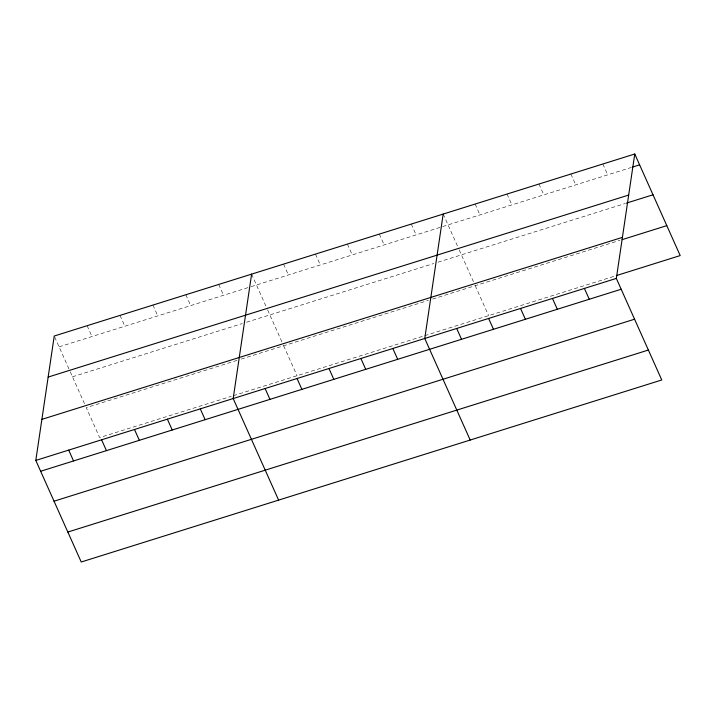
<?xml version="1.0" encoding="UTF-8"?>
<svg xmlns="http://www.w3.org/2000/svg" width="716" height="716" viewBox="0 0 716 716"><rect width="100%" height="100%" fill="white"/><g stroke="black" fill="none" stroke-linecap="round" stroke-linejoin="round"><path stroke-width="0.54" stroke-dasharray="3.58 2.69" d="M59.079 346.848L250.099 286.964M251.155 286.633L441.656 226.909M442.712 226.578L631.1 167.517M72.477 376.795L242.268 323.56M246.51 322.227L433.762 263.524M438.013 262.19L625.337 203.46M236.969 360.399L86.278 407.646L99.667 437.583L231.259 396.333M241.211 359.074L428.401 300.38M432.661 299.046L619.975 240.316M233.38 395.671L423.702 335.992M424.767 335.661L615.277 275.937M602.836 164.018L607.687 174.856M570.903 174.024L575.753 184.862M538.978 184.039L543.829 194.877M507.044 194.045L511.895 204.883M475.12 204.06L479.971 214.898M443.186 214.066L458.75 248.864M459.198 249.857L473.455 281.719M475.227 285.702L488.625 315.64M411.261 224.081L416.112 234.92M379.328 234.087L384.179 244.926M347.403 244.102L352.254 254.941M315.47 254.108L320.32 264.947M283.545 264.123L288.396 274.962M251.611 274.13L267.175 308.927M267.623 309.921L281.88 341.783M283.652 345.765L297.05 375.703M218.72 284.449L223.562 295.287M185.82 294.759L190.671 305.598M152.929 305.07L157.771 315.908M120.028 315.389L124.879 326.228M87.128 325.699L91.979 336.538M54.676 337.003L69.801 370.807M70.249 371.801L84.944 404.656"/><path stroke-width="1.07" d="M634.761 154.003L616.333 278.417L661.763 379.981L81.239 561.997L35.8 460.424L54.237 336.019L634.761 154.003L680.2 255.576L616.342 275.597M251.611 274.13L233.183 398.535L278.613 500.108M443.186 214.066L424.758 338.48L470.188 440.045M632.165 167.177L639.612 164.841M48.151 377.072L628.684 195.065M626.402 203.129L653.01 194.788M41.886 419.37L622.41 237.363M622.106 239.654L666.802 225.638M35.8 460.424L616.333 278.417M40.651 471.262L621.175 289.246M54.04 501.2L634.573 319.193M67.841 532.051L648.374 350.043M584.399 288.423L589.25 299.261M552.475 298.438L557.317 309.267M520.541 308.444L525.392 319.282M488.616 318.459L493.458 329.288M456.683 328.465L461.534 339.303M392.824 348.486L397.675 359.325M360.9 358.501L365.742 369.331M328.966 368.507L333.817 379.346M297.042 378.513L301.884 389.352M265.108 388.528L269.959 399.367M200.283 408.854L205.134 419.692M167.383 419.164L172.234 430.003M134.492 429.484L139.334 440.313M101.591 439.794L106.442 450.632M68.7 450.104L73.542 460.943"/></g></svg>
